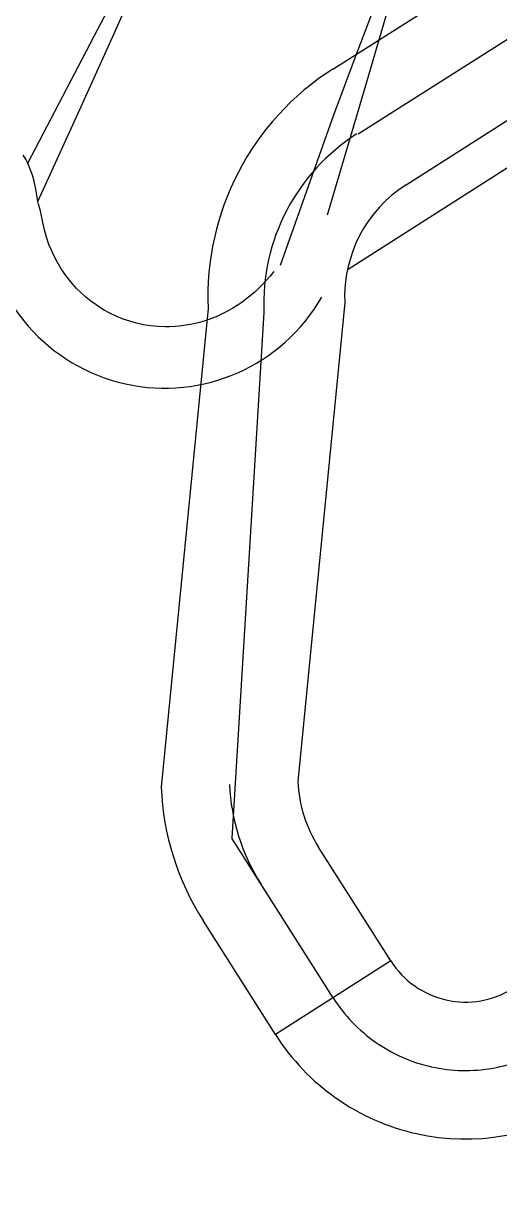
# Model space of a CAD drawing. Header units: millimetres. Extents: x 1145859089 to 1147511753, y -1047484727 to -1047247487.
# Drawn here: x 1145997438.2 to 1145997556.6, y -1047439112.5 to -1047438823.2 of the extents above; entities that cross this region are included whole.
import ezdxf
from ezdxf.xclip import XClip

# ---------------------------------------------------------------- set-up
doc = ezdxf.new("R2010")
doc.units = ezdxf.units.MM
doc.header["$LTSCALE"] = 100
doc.header["$MEASUREMENT"] = 0
doc.header["$XCLIPFRAME"] = 2
doc.linetypes.add('단지배치도$0$CENTER', pattern=[31, 30, -0.5, 0, -0.5])
doc.layers.get('0').update_dxf_attribs({"linetype": 'CONTINUOUS'})
doc.layers.add('XREF', color=135, linetype='CONTINUOUS')
doc.layers.add('단지배치도$0$W240910', color=135, linetype='CONTINUOUS')

# ---------------------------------------------------------------- blocks, each defined once
blk = doc.blocks.new('단지배치도$0$zw$9902')
at = {"layer": '단지배치도$0$W240910', "linetype": 'ByBlock', "ltscale": 20}
for p, q in [((59374.24, -67465.31), (59476.44, -67400.29)), ((59314.95, -67457.11), (59333.48, -67421.84)), ((59392.49, -67494), (59494.69, -67428.98)), ((59500.02, -67437.44), (59378.09, -67515.01)), ((59381.72, -67471.85), (59390.85, -67440.79)), ((59319.93, -67456.5), (59325.05, -67445.03)), ((59379.89, -67462.27), (59384.53, -67450.07)), ((59298.51, -67488.66), (59314.95, -67457.11)), ((59310.98, -67476.27), (59319.93, -67456.5)), ((59374.56, -67476.68), (59379.89, -67462.27)), ((59372.91, -67501.48), (59381.72, -67471.85)), ((59300.93, -67498.15), (59310.98, -67476.27)), ((59368.19, -67494.33), (59374.56, -67476.68)), ((59299.09, -67490.11), (59298.51, -67488.66)), ((59299.6, -67491.6), (59299.09, -67490.11)), ((59300.03, -67493.14), (59299.6, -67491.6)), ((59300.48, -67495.08), (59300.03, -67493.14)), ((59361.26, -67513.93), (59368.19, -67494.33)), ((59300.74, -67496.61), (59300.48, -67495.08)), ((59300.93, -67498.15), (59300.74, -67496.61)), ((59301.16, -67498.82), (59300.93, -67498.15)), ((59301.62, -67500.45), (59301.16, -67498.82)), ((59301.96, -67502.17), (59301.62, -67500.45)), ((59302.18, -67503.4), (59301.96, -67502.17)), ((59302.18, -67503.4), (59301.96, -67502.17)), ((59302.6, -67505.23), (59302.18, -67503.4)), ((59302.6, -67505.23), (59302.18, -67503.4)), ((59303.11, -67507.04), (59302.6, -67505.23)), ((59303.11, -67507.04), (59302.6, -67505.23)), ((59303.73, -67508.82), (59303.11, -67507.04)), ((59303.73, -67508.82), (59303.11, -67507.04)), ((59304.25, -67510.11), (59303.73, -67508.82)), ((59304.25, -67510.11), (59303.73, -67508.82)), ((59304.82, -67511.38), (59304.25, -67510.11)), ((59304.82, -67511.38), (59304.25, -67510.11)), ((59305.74, -67513.17), (59304.82, -67511.38)), ((59305.74, -67513.17), (59304.82, -67511.38)), ((59306.77, -67514.89), (59305.74, -67513.17)), ((59306.77, -67514.89), (59305.74, -67513.17)), ((59307.91, -67516.55), (59306.77, -67514.89)), ((59307.91, -67516.55), (59306.77, -67514.89)), ((59309.15, -67518.13), (59307.91, -67516.55)), ((59309.15, -67518.13), (59307.91, -67516.55)), ((59357.72, -67517.81), (59356.32, -67519.28)), ((59358.69, -67516.7), (59357.72, -67517.81)), ((59359.62, -67515.54), (59358.69, -67516.7)), ((59310.57, -67519.72), (59309.15, -67518.13)), ((59310.57, -67519.72), (59309.15, -67518.13)), ((59311.62, -67520.76), (59310.57, -67519.72)), ((59311.62, -67520.76), (59310.57, -67519.72)), ((59312.88, -67521.89), (59311.62, -67520.76)), ((59312.88, -67521.89), (59311.62, -67520.76)), ((59354.86, -67520.67), (59353.34, -67521.95)), ((59356.32, -67519.28), (59354.86, -67520.67)), ((59314.12, -67522.9), (59312.88, -67521.89)), ((59314.12, -67522.9), (59312.88, -67521.89)), ((59315.42, -67523.84), (59314.12, -67522.9)), ((59315.42, -67523.84), (59314.12, -67522.9)), ((59351.45, -67523.36), (59350.47, -67524.01)), ((59353.34, -67521.95), (59351.45, -67523.36)), ((59377.23, -67523.26), (59365.58, -67642.1)), ((59316.25, -67524.39), (59315.42, -67523.84)), ((59316.25, -67524.4), (59315.42, -67523.84)), ((59317.43, -67525.11), (59316.25, -67524.39)), ((59317.43, -67525.11), (59316.25, -67524.4)), ((59318.68, -67525.8), (59317.43, -67525.11)), ((59318.68, -67525.8), (59317.43, -67525.11)), ((59320.62, -67526.72), (59318.68, -67525.8)), ((59320.62, -67526.72), (59318.68, -67525.8)), ((59343.26, -67524.72), (59331.62, -67643.56)), ((59346.79, -67526.08), (59345.28, -67526.76)), ((59348.25, -67525.33), (59346.79, -67526.08)), ((59349.46, -67524.64), (59348.25, -67525.33)), ((59350.47, -67524.01), (59349.46, -67524.64)), ((59322.2, -67527.36), (59320.62, -67526.72)), ((59322.2, -67527.36), (59320.62, -67526.72)), ((59323.82, -67527.9), (59322.2, -67527.36)), ((59323.82, -67527.9), (59322.2, -67527.36)), ((59325.46, -67528.36), (59323.82, -67527.9)), ((59325.46, -67528.36), (59323.82, -67527.9)), ((59327.25, -67528.75), (59325.46, -67528.36)), ((59327.25, -67528.75), (59325.46, -67528.36)), ((59329.07, -67529.03), (59327.25, -67528.75)), ((59329.07, -67529.03), (59327.25, -67528.75)), ((59330.9, -67529.2), (59329.07, -67529.03)), ((59330.9, -67529.2), (59329.07, -67529.03)), ((59332.73, -67529.27), (59330.9, -67529.2)), ((59332.73, -67529.27), (59330.9, -67529.2)), ((59333.68, -67529.26), (59332.73, -67529.27)), ((59333.68, -67529.26), (59332.73, -67529.27)), ((59335.13, -67529.19), (59333.68, -67529.26)), ((59335.13, -67529.19), (59333.68, -67529.26)), ((59336.13, -67529.11), (59335.13, -67529.19)), ((59336.13, -67529.11), (59335.13, -67529.19)), ((59337.77, -67528.9), (59336.13, -67529.11)), ((59337.77, -67528.9), (59336.13, -67529.11)), ((59339.31, -67528.62), (59337.77, -67528.9)), ((59339.31, -67528.62), (59337.77, -67528.9)), ((59340.83, -67528.26), (59339.31, -67528.62)), ((59340.83, -67528.26), (59339.31, -67528.62)), ((59342.51, -67527.78), (59340.83, -67528.26)), ((59342.51, -67527.78), (59340.83, -67528.26)), ((59344.14, -67527.21), (59342.51, -67527.78)), ((59342.98, -67527.61), (59342.51, -67527.78)), ((59345.28, -67526.76), (59344.14, -67527.21)), ((59388.69, -67686.65), (59370.71, -67658.4)), ((59360, -67704.9), (59342.02, -67676.65)), ((59388.69, -67686.65), (59360, -67704.9))]:
    blk.add_line(p, q, dxfattribs=at)
at = {"layer": '단지배치도$0$W240910', "linetype": '단지배치도$0$CENTER', "ltscale": 20}
for p, q in [((59380.61, -67481.41), (59485.57, -67414.64)), ((59357.14, -67525.72), (59349.18, -67656.22)), ((59374.34, -67695.78), (59349.18, -67656.22))]:
    blk.add_line(p, q, dxfattribs=at)
at = {"layer": '단지배치도$0$W240910'}
for radius in [11431.38, 11931.38]:
    blk.add_arc((57394.29, -57699.4), radius, 251.62775, 321.418131, dxfattribs=at)
at = {"layer": '단지배치도$0$W240910', "linetype": 'ByBlock', "ltscale": 20}
for centre, radius, start, end in [((59410.2, -67521.84), 67, 122.4639, 182.4639), ((59268.59, -67504.97), 34.08, 28.5886, 32.4642), ((59410.2, -67521.84), 33, 122.4639, 182.4639), ((59332.48, -67499.5), 45, 184.8054, 330.1224), ((59388.8, -67531.85), 19.96, 122.4636, 123.1416), ((59398.55, -67640.68), 33, 182.4639, 212.4639), ((59398.55, -67640.68), 67, 182.4639, 212.4639), ((59407.25, -67674.85), 22, 212.4639, 302.4639), ((59407.25, -67674.85), 56, 212.4639, 302.4639)]:
    blk.add_arc(centre, radius, start, end, dxfattribs=at)
at = {"layer": '단지배치도$0$W240910', "linetype": '단지배치도$0$CENTER', "ltscale": 20}
for centre, radius, start, end in [((59407.1, -67523.57), 50, 122.4639, 182.4639), ((59398.55, -67640.68), 50, 182.4639, 212.4639), ((59407.25, -67674.85), 39, 212.4639, 302.4639)]:
    blk.add_arc(centre, radius, start, end, dxfattribs=at)
blk = doc.blocks.new('단지배치도')
blk.add_blockref('단지배치도$0$zw$9902', (141034.19, 142437.16))

msp = doc.modelspace()

# ---------------------------------------------------------------- block references
at = {"layer": 'XREF'}
ref = msp.add_blockref('단지배치도', (1145797106.633357, -1047513806.462535), dxfattribs=at)
XClip(ref).set_block_clipping_path([(72982.4064819524, 34919.7593965298), (360382.4067475507, 255319.7593436697)])

doc.saveas('drawing.dxf')
